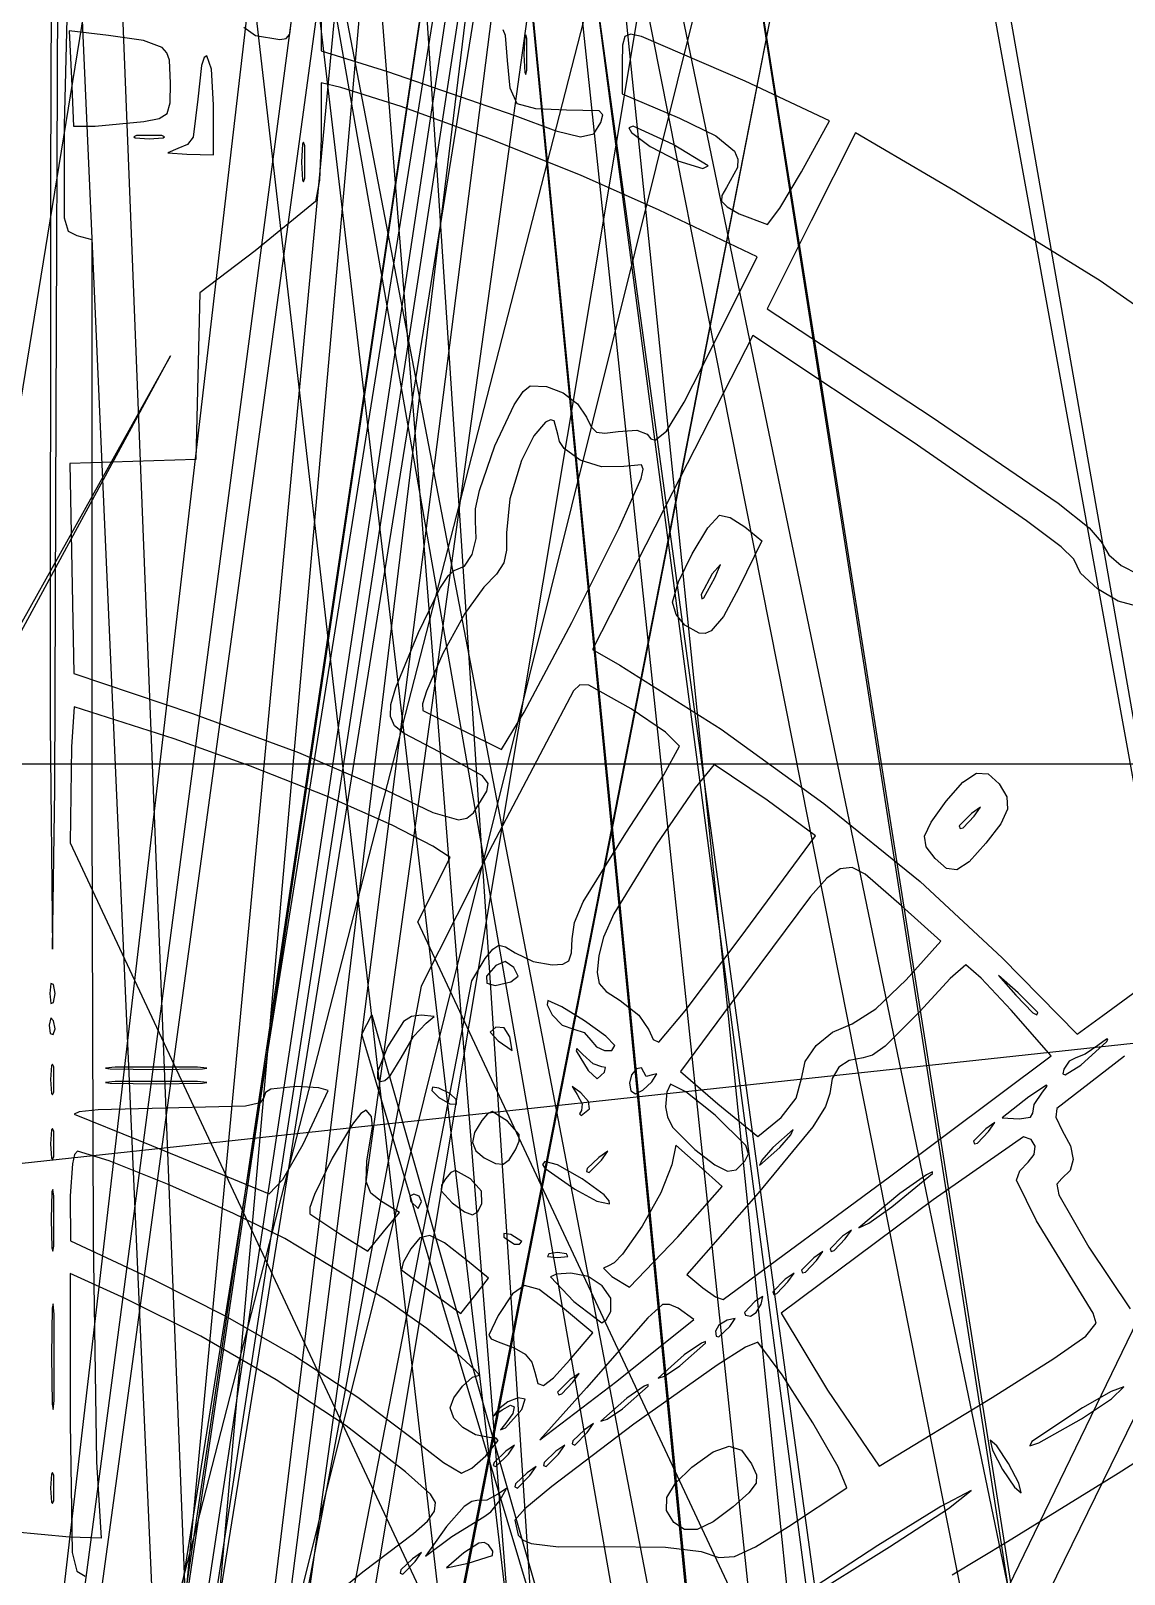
# Model space of a CAD drawing. Extents: x -109 to 333, y -74 to 385.
# Drawn here: x 155.3 to 212.7, y 194.2 to 275.2 of the extents above; entities that cross this region are included whole.
import ezdxf

# ---------------------------------------------------------------- set-up
doc = ezdxf.new("R2010")
doc.units = 0

msp = doc.modelspace()

# ---------------------------------------------------------------- linework, layer by layer
at = {"layer": 'Image'}
for p, q in [((157.788859, 383.822557), (199.32, 31.0614)), ((169.27296, 380.435815), (193.613, 9.47578)), ((195.34339, 3.45504), (166.0138, 374.41508)), ((196.698692, 20.20488), (156.65775, 367.21674)), ((170.771531, 353.53018), (118.462, 33.6863)), ((171.618, -13.2201), (157.41332, 345.90068)), ((133.325, 4.91508), (176.228, 330.389)), ((177.73287, 330.207709), (133.325, 4.91508)), ((176.120297, 327.378339), (146.013, 7.8379)), ((135.682, 1.77166), (185.634913, 327.00134)), ((155.845201, 325.12068), (170.834, -13.2201)), ((184.317895, 323.61467), (135.682, 1.77166)), ((179.237899, 323.614675), (213.84, -3.59056)), ((215.17923, -3.214262), (181.683803, 323.99097)), ((141.48718, 2.359688), (194.92574, 322.203572)), ((148.146, -0.064316), (176.603799, 321.114249)), ((195.790493, 320.228491), (118.129, 18.0797)), ((183.000879, 316.861611), (132.214, -0.729183)), ((134.47178, 1.526257), (185.258659, 317.255151)), ((181.87199, 316.865885), (134.842, 0.96133)), ((134.842, -0.943995), (181.87199, 316.865885)), ((177.732759, 316.653894), (208.3, 3.75711)), ((208.299552, 2.440073), (177.732759, 316.653894)), ((123.03142, 6.32138), (198.241453, 308.470171)), ((170.207369, 306.305882), (133.236, -11.3987)), ((166.068062, 306.305885), (219.887, 26.1436)), ((219.887, -0.949742), (166.068062, 306.305885)), ((143.772, -7.16537), (180.744922, 296.992555)), ((156.466411, 292.615591), (156.373057, 267.390002)), ((184.73435, 291.253947), (241.699, 4.14719)), ((246.21378, 2.423078), (186.7637, 289.529834)), ((140.880999, 2.641827), (196.54739, 288.054941)), ((196.54739, 288.054941), (140.881, 3.95889)), ((204.60509, 288.243247), (254.066, 5.63387)), ((183.001074, 287.490399), (144.853, 12.0257)), ((192.40838, 284.668435), (236.679, 4.59388)), ((236.678967, 1.39537), (192.40838, 284.668435)), ((145.432261, 8.57419), (180.56996, 284.038883)), ((255.754024, 1.02424), (204.56632, 283.63362)), ((248.163038, 279.212831), (120.296, 15.1809)), ((184.8823, 278.083), (222.042, 7.4161)), ((222.042, -3.12018), (184.8823, 278.083)), ((156.6657, 255.316038), (156.767852, 277.024675)), ((157.231, 275.826), (157.094653, 270.23583)), ((168.945704, 275.007994), (169.078207, 276.201524)), ((170.587687, 275.919705), (170.59192, 274.132295)), ((159.42401, 274.940346), (157.35953, 275.182984)), ((157.35953, 275.182984), (157.471843, 272.682094)), ((161.259599, 274.681375), (159.42401, 274.940346)), ((162.231925, 274.319242), (161.259599, 274.681375)), ((166.53095, 275.372704), (167.138945, 274.950352)), ((167.138945, 274.950352), (168.41967, 274.739994)), ((168.41967, 274.739994), (168.743927, 274.785042)), ((168.743927, 274.785042), (168.945704, 275.007994)), ((180.265568, 274.950078), (180.142385, 275.232529)), ((180.367246, 273.636147), (180.265568, 274.950078)), ((181.270332, 274.891367), (181.222432, 273.94416)), ((181.322183, 274.985956), (181.270332, 274.891367)), ((181.3855, 274.790826), (181.322183, 274.985956)), ((181.3855, 274.790824), (181.3855, 274.790826)), ((181.3855, 273.097494), (181.3855, 274.790824)), ((186.526221, 274.898896), (186.409242, 274.439517)), ((186.829654, 275.012458), (186.526221, 274.898896)), ((187.407012, 274.899418), (186.829654, 275.012458)), ((192.848732, 272.551348), (187.407012, 274.899418)), ((162.47988, 274.034058), (162.231925, 274.319242)), ((162.61464, 273.644564), (162.47988, 274.034058)), ((164.582479, 273.882511), (164.440232, 273.780892)), ((164.831347, 273.182161), (164.582479, 273.882511)), ((170.59192, 274.132295), (174.0685, 273.061645)), ((181.222432, 273.94416), (181.270332, 272.996953)), ((186.409242, 274.439517), (186.391242, 273.515108)), ((162.6814, 272.447956), (162.61464, 273.644564)), ((164.304808, 273.37136), (164.110515, 271.608399)), ((164.440232, 273.780892), (164.304808, 273.37136)), ((164.939232, 271.310618), (164.831347, 273.182161)), ((174.0685, 273.061645), (180.74364, 270.744645)), ((180.508523, 272.176518), (180.367246, 273.636147)), ((181.322183, 272.902365), (181.3855, 273.097494)), ((186.391242, 273.515108), (186.394346, 271.875058)), ((157.471843, 272.682094), (157.584156, 270.181204)), ((162.657848, 271.413795), (162.6814, 272.447956)), ((170.58304, 272.453801), (170.577396, 269.530341)), ((171.61786, 272.207932), (170.58304, 272.453801)), ((181.270332, 272.996953), (181.322183, 272.902365)), ((197.271522, 270.459018), (192.848732, 272.551348)), ((164.110515, 271.608399), (163.867307, 269.600743)), ((174.79254, 271.22246), (171.61786, 272.207932)), ((180.8766, 271.355807), (180.508523, 272.176518)), ((186.394346, 271.875058), (189.401536, 270.594578)), ((162.081582, 270.586731), (162.501004, 270.855237)), ((162.501004, 270.855237), (162.657848, 271.413795)), ((164.939234, 268.676548), (164.939232, 271.310618)), ((179.335966, 269.552551), (174.79254, 271.22246)), ((180.74364, 270.744645), (182.911971, 269.944143)), ((181.846698, 271.084992), (180.8766, 271.355807)), ((183.46379, 271.027507), (181.846698, 271.084992)), ((185.187315, 270.994543), (183.46379, 271.027507)), ((185.364211, 270.780555), (185.187315, 270.994543)), ((185.2638, 270.369346), (185.364211, 270.780555)), ((157.094653, 270.23583), (157.08479, 265.378833)), ((157.584156, 270.181204), (158.721666, 270.185353)), ((158.721666, 270.185353), (161.270296, 270.422736)), ((161.270296, 270.422736), (161.2703, 270.422726)), ((161.2703, 270.422726), (162.081582, 270.586731)), ((182.911971, 269.944143), (184.2046, 269.629994)), ((184.896817, 269.779343), (185.26391, 270.369335)), ((185.26391, 270.369335), (185.2638, 270.369346)), ((186.965022, 270.181728), (186.742621, 270.092082)), ((186.742621, 270.092082), (186.86869, 269.854483)), ((186.86869, 269.854483), (187.857553, 269.123463)), ((189.068007, 269.214201), (186.965022, 270.181728)), ((189.401536, 270.594578), (191.305892, 269.677443)), ((195.794932, 267.785058), (197.271522, 270.459018)), ((198.63247, 269.82486), (196.31816, 265.20806)), ((203.89275, 266.75549), (198.63247, 269.82486)), ((160.89397, 269.688), (160.742201, 269.621179)), ((160.742201, 269.621179), (160.815769, 269.566459)), ((160.815769, 269.566459), (161.552487, 269.515907)), ((162.211, 269.688), (160.89397, 269.688)), ((161.552487, 269.515907), (162.289207, 269.566459)), ((162.211004, 269.688), (162.211, 269.688)), ((162.362776, 269.621179), (162.211004, 269.688)), ((162.289207, 269.566459), (162.362776, 269.621179)), ((163.057745, 269.011839), (162.539195, 268.791556)), ((163.569524, 269.218234), (163.057745, 269.011839)), ((163.867307, 269.600743), (163.569524, 269.218234)), ((169.605164, 269.24745), (169.557264, 268.300242)), ((169.657015, 269.342038), (169.605164, 269.24745)), ((169.720332, 269.146908), (169.657015, 269.342038)), ((169.720332, 269.146906), (169.720332, 269.146908)), ((169.720332, 267.453576), (169.720332, 269.146906)), ((170.577396, 269.530341), (170.492143, 267.353547)), ((184.197814, 267.602462), (179.335966, 269.552551)), ((184.2046, 269.629994), (184.896817, 269.779343)), ((187.857553, 269.123463), (189.314246, 268.364746)), ((190.903632, 268.105758), (189.068007, 269.214201)), ((191.305892, 269.677443), (192.282069, 268.869562)), ((116.35666, 4.294634), (245.52138, 268.326528)), ((162.539195, 268.791556), (163.528124, 268.714058)), ((163.528124, 268.714058), (164.939234, 268.676548)), ((169.557264, 268.300242), (169.605164, 267.353035)), ((189.314246, 268.364746), (190.621402, 267.954408)), ((192.282069, 268.869562), (192.455047, 268.458115)), ((192.455047, 268.458115), (192.435529, 268.01581)), ((156.373057, 267.390002), (156.36558, 238.765227)), ((169.657015, 267.258447), (169.720332, 267.453576)), ((188.32776, 265.776452), (184.197814, 267.602462)), ((190.621402, 267.954408), (190.903624, 268.105758)), ((190.903624, 268.105758), (190.903632, 268.105758)), ((192.435529, 268.01581), (191.871736, 266.961058)), ((194.664994, 265.872472), (195.794845, 267.785059)), ((195.794845, 267.785059), (195.794932, 267.785058)), ((169.605164, 267.353035), (169.657015, 267.258447)), ((170.492143, 267.353547), (170.295174, 266.225261)), ((191.871736, 266.961058), (191.613528, 266.547261)), ((211.477659, 262.068831), (203.89275, 266.75549)), ((170.295174, 266.225261), (167.113994, 263.641961)), ((193.46654, 263.324072), (188.32776, 265.776452)), ((191.613528, 266.547261), (191.606547, 266.24452)), ((191.606547, 266.24452), (191.896787, 265.956986)), ((191.896787, 265.956986), (192.530245, 265.588808)), ((194.022015, 265.029049), (194.664994, 265.872472)), ((157.08479, 265.378833), (157.305242, 264.66647)), ((192.530245, 265.588808), (194.022015, 265.029049)), ((196.31816, 265.20806), (194.00383, 260.59126)), ((157.305242, 264.66647), (157.750591, 264.43847)), ((157.750591, 264.43847), (158.542873, 264.231285)), ((158.542873, 264.231285), (158.543, 234.151)), ((167.113994, 263.641961), (164.209254, 261.440281)), ((191.05619, 258.474362), (193.46654, 263.324072)), ((218.345674, 257.253066), (211.477659, 262.068831)), ((164.209254, 261.440281), (164.103618, 257.062111)), ((194.00383, 260.59126), (202.60779, 254.94407)), ((193.24054, 259.197858), (189.03752, 250.955898)), ((189.633857, 255.698278), (191.05619, 258.474362)), ((201.66704, 253.589068), (193.24054, 259.197858)), ((162.68043, 258.12542), (23.7336, 10.2087)), ((23.7336, 1.95981), (162.68043, 258.12542)), ((164.103618, 257.062111), (163.997982, 252.683931)), ((180.713047, 255.550429), (181.181713, 256.253885)), ((181.181713, 256.253885), (181.5619, 256.556134)), ((181.5619, 256.556134), (182.409028, 256.524093)), ((182.409028, 256.524093), (183.288333, 256.180654)), ((183.288333, 256.180654), (184.043681, 255.612853)), ((156.606142, 235.373096), (156.665752, 255.316102)), ((156.665752, 255.316102), (156.6657, 255.316038)), ((179.698926, 253.406532), (180.713047, 255.550429)), ((184.043681, 255.612853), (184.51894, 254.907724)), ((188.71274, 254.179108), (189.633857, 255.698278)), ((182.365847, 254.651053), (181.750649, 253.928212)), ((182.621381, 254.7679), (182.365847, 254.651053)), ((182.822347, 254.70726), (182.621381, 254.7679)), ((183.000994, 254.01021), (182.822347, 254.70726)), ((184.51894, 254.907724), (184.758591, 254.390364)), ((202.60779, 254.94407), (209.279665, 250.395261)), ((181.750649, 253.928212), (181.095914, 252.62536)), ((183.089365, 253.625316), (183.000994, 254.01021)), ((183.334919, 253.261644), (183.089365, 253.625316)), ((184.758591, 254.390364), (185.045712, 254.124402)), ((185.045712, 254.124402), (185.483756, 254.063153)), ((185.483756, 254.063153), (186.17618, 254.159932)), ((186.17618, 254.159932), (187.162856, 254.222538)), ((187.162856, 254.222538), (187.69741, 254.012502)), ((187.69741, 254.012502), (187.900749, 253.765422)), ((187.900749, 253.765422), (188.123652, 253.6921)), ((188.123652, 253.6921), (188.71274, 254.179108)), ((178.896823, 251.057708), (179.698926, 253.406532)), ((184.180233, 252.655052), (183.334919, 253.261644)), ((207.618254, 249.471785), (201.66704, 253.589068)), ((160.695412, 252.575061), (157.392852, 252.466191)), ((157.392852, 252.466191), (157.496902, 246.959371)), ((163.997982, 252.683931), (160.695412, 252.575061)), ((181.095914, 252.62536), (180.48449, 250.621438)), ((185.302242, 252.304608), (184.180233, 252.655052)), ((186.466254, 252.32448), (185.302242, 252.304608)), ((187.409203, 252.404144), (186.466254, 252.32448)), ((187.392986, 251.689828), (187.486948, 252.169546)), ((187.486948, 252.169546), (187.409203, 252.404144)), ((186.227377, 249.100791), (187.392986, 251.689828)), ((178.693183, 250.098094), (178.896823, 251.057708)), ((180.48449, 250.621438), (180.318308, 248.8362)), ((189.03752, 250.955898), (184.8345, 242.713938)), ((209.279665, 250.395261), (210.906912, 249.101564)), ((178.68403, 249.437224), (178.693183, 250.098094)), ((190.880601, 249.089618), (191.504019, 249.753768)), ((191.504019, 249.753768), (192.06144, 249.631646)), ((192.06144, 249.631646), (192.821069, 249.152587)), ((178.726723, 248.536305), (178.68403, 249.437224)), ((180.318308, 248.8362), (180.321426, 247.922945)), ((183.742076, 244.122778), (186.227377, 249.100791)), ((190.059076, 247.738472), (190.880601, 249.089618)), ((192.821069, 249.152587), (193.724687, 248.41934)), ((209.428636, 248.097824), (207.618254, 249.471785)), ((210.906912, 249.101564), (211.5422, 248.35311)), ((178.510944, 247.70261), (178.726723, 248.536305)), ((193.724687, 248.41934), (192.505237, 245.9417)), ((210.09354, 247.448948), (209.428636, 248.097824)), ((211.5422, 248.35311), (211.930246, 247.678207)), ((178.102935, 247.089747), (178.510944, 247.70261)), ((180.171038, 247.254464), (179.797077, 246.662316)), ((180.321426, 247.922945), (180.171038, 247.254464)), ((189.341461, 246.256252), (190.059076, 247.738472)), ((191.545303, 247.170503), (191.111362, 246.684739)), ((191.24855, 246.474438), (191.545303, 247.170503)), ((210.456159, 246.70937), (210.09354, 247.448948)), ((211.930246, 247.678207), (212.579878, 247.112128)), ((157.496902, 246.959371), (157.600952, 241.452551)), ((176.810828, 245.912802), (177.261864, 246.600931)), ((177.261864, 246.600931), (177.56894, 246.851324)), ((177.56894, 246.851324), (178.102935, 247.089747)), ((179.797077, 246.662316), (179.129478, 245.97806)), ((191.111362, 246.684739), (190.526175, 245.587209)), ((190.681644, 245.419592), (191.24855, 246.474439)), ((191.24855, 246.474439), (191.24855, 246.474438)), ((211.337313, 245.896603), (210.456159, 246.70937)), ((212.579878, 247.112128), (213.483621, 246.659769)), ((175.69504, 243.601644), (176.810828, 245.912802)), ((179.129478, 245.97806), (178.121895, 244.593277)), ((189.029779, 245.198878), (189.341461, 246.256252)), ((190.526175, 245.587209), (190.561902, 245.362162)), ((192.505237, 245.9417), (191.699523, 244.44402)), ((212.426948, 245.241565), (211.337313, 245.896603)), ((189.217008, 244.549821), (189.029779, 245.198878)), ((190.561902, 245.362162), (190.681644, 245.419592)), ((213.41501, 244.975178), (212.426948, 245.241565)), ((178.121895, 244.593277), (176.977942, 242.499523)), ((181.247565, 239.4107), (183.742088, 244.12277)), ((183.742088, 244.12277), (183.742076, 244.122778)), ((189.67951, 243.987888), (189.217008, 244.549821)), ((189.679517, 243.98788), (189.67951, 243.987888)), ((190.431922, 243.567548), (189.679517, 243.98788)), ((191.699523, 244.44402), (191.056838, 243.686115)), ((174.512075, 240.72047), (175.69504, 243.601644)), ((190.751238, 243.553192), (190.431922, 243.567548)), ((191.056838, 243.686115), (190.751238, 243.553192)), ((176.977942, 242.499523), (176.109552, 240.528802)), ((184.8345, 242.713938), (186.2692, 241.87943)), ((157.600952, 241.452551), (163.835482, 239.347011)), ((186.2692, 241.87943), (191.580328, 238.521117)), ((174.24615, 239.829145), (174.512075, 240.72047)), ((184.161407, 240.850175), (183.8251, 240.538004)), ((184.633048, 240.843222), (184.161407, 240.850175)), ((186.85842, 239.601436), (184.633048, 240.843222)), ((174.217723, 239.186638), (174.24615, 239.829145)), ((176.109552, 240.528802), (175.907422, 239.849581)), ((175.907422, 239.849581), (175.928658, 239.51312)), ((183.8251, 240.538004), (179.58212, 232.457554)), ((157.617364, 239.701233), (157.473211, 237.604152)), ((162.866474, 238.015713), (157.617364, 239.701233)), ((163.835482, 239.347011), (169.39175, 237.294065)), ((174.442136, 238.704928), (174.217723, 239.186638)), ((175.928658, 239.51312), (180.059768, 237.46104)), ((180.059768, 237.46104), (181.247565, 239.4107)), ((188.65331, 238.370142), (186.85842, 239.601436)), ((156.36558, 238.765227), (156.471911, 226.968802)), ((174.934734, 238.295996), (174.442136, 238.704928)), ((176.78586, 237.344394), (174.934734, 238.295996)), ((189.40045, 237.635796), (188.65331, 238.370142)), ((191.580328, 238.521117), (196.972897, 234.628533)), ((157.473211, 237.604152), (157.413255, 232.562233)), ((166.880959, 236.579587), (162.866474, 238.015713)), ((188.57227, 236.135767), (189.40045, 237.635796)), ((234.22, 236.691), (111.357, 236.691)), ((169.39175, 237.294065), (173.995482, 235.314971)), ((179.058667, 236.069418), (176.78586, 237.344394)), ((191.22456, 236.677678), (190.227163, 235.44336)), ((194.001, 234.793718), (191.22456, 236.677678)), ((170.91225, 234.982882), (166.880959, 236.579587)), ((179.359571, 235.667126), (179.058667, 236.069418)), ((186.57823, 233.063596), (188.57227, 236.135767)), ((204.280368, 235.74819), (204.993506, 236.22208)), ((204.993506, 236.22208), (205.605841, 236.184121)), ((205.605841, 236.184121), (206.183057, 235.655916)), ((156.471911, 226.968802), (156.606142, 235.373096)), ((174.315629, 233.493237), (170.91225, 234.982882)), ((173.995482, 235.314971), (176.441327, 234.151322)), ((178.573758, 234.136189), (179.277322, 235.277492)), ((179.27723, 235.277484), (179.359571, 235.667126)), ((179.277322, 235.277492), (179.27723, 235.277484)), ((190.227163, 235.44336), (188.16942, 232.457398)), ((203.400747, 234.740848), (204.280368, 235.74819)), ((206.183057, 235.655916), (206.580089, 234.975296)), ((206.580089, 234.975296), (206.617849, 234.325894)), ((158.543, 234.151), (158.615067, 211.728913)), ((176.441327, 234.151322), (177.797923, 233.759597)), ((196.53516, 232.922798), (194.001, 234.793718)), ((196.972897, 234.628533), (202.028968, 230.521647)), ((202.603666, 233.64154), (203.400747, 234.740848)), ((205.201715, 234.43296), (204.731339, 234.104661)), ((204.87341, 233.962588), (205.201715, 234.43296)), ((206.617849, 234.325894), (206.263432, 233.56076)), ((176.446374, 232.378293), (174.315629, 233.493237)), ((177.797923, 233.759597), (178.226655, 233.852079)), ((178.226655, 233.852079), (178.573758, 234.136189)), ((202.267393, 232.913394), (202.603666, 233.64154)), ((204.731339, 234.104661), (204.07283, 233.446144)), ((204.07283, 233.446144), (204.128793, 233.308034)), ((204.128793, 233.308034), (204.288779, 233.35317)), ((204.288779, 233.35317), (204.873409, 233.962588)), ((204.873409, 233.962588), (204.87341, 233.962588)), ((206.263432, 233.56076), (205.483937, 232.532946)), ((157.413255, 232.562233), (265.778, 1.20519)), ((184.333854, 229.453549), (186.57823, 233.063596)), ((192.57852, 227.563068), (196.53516, 232.922798)), ((202.35114, 232.347372), (202.267393, 232.913394)), ((205.483937, 232.532946), (204.610171, 231.569446)), ((175.6594, 228.40397), (177.35606, 231.78224)), ((179.58212, 232.457554), (175.83243, 225.025704)), ((177.35606, 231.78224), (176.446374, 232.378293)), ((188.16942, 232.457398), (185.957669, 228.833376)), ((202.81412, 231.734438), (202.35114, 232.347372)), ((202.814117, 231.734436), (202.81412, 231.734438)), ((203.412472, 231.211226), (202.814117, 231.734436)), ((197.835177, 231.200494), (197.14012, 230.707645)), ((198.467216, 231.257066), (197.835177, 231.200494)), ((199.143054, 230.921583), (198.467216, 231.257066)), ((201.053393, 229.25134), (199.143054, 230.921583)), ((203.96542, 231.142551), (203.412472, 231.211226)), ((204.610171, 231.569446), (203.96542, 231.142551)), ((197.14012, 230.707645), (196.27523, 229.734296)), ((202.028968, 230.521647), (206.3306, 226.52043)), ((183.883175, 228.367672), (184.333854, 229.453549)), ((196.27523, 229.734296), (193.608683, 226.16921)), ((185.957669, 228.833376), (185.403491, 227.601324)), ((203.114063, 227.39573), (201.053393, 229.25134)), ((211.63051, 223.485651), (219.04784, 228.976621)), ((282.32748, 0.807655), (175.6594, 228.40397)), ((183.75398, 227.513226), (183.883175, 228.367672)), ((179.19683, 226.49314), (179.60428, 226.983861)), ((179.60428, 226.983861), (179.918423, 227.179276)), ((179.918423, 227.179276), (180.266909, 227.102179)), ((180.266909, 227.102179), (180.77739, 226.775362)), ((183.724224, 226.780114), (183.75398, 227.513226)), ((185.403491, 227.601324), (185.15693, 226.639678)), ((189.691021, 223.745602), (192.578527, 227.563064)), ((192.578527, 227.563064), (192.57852, 227.563068)), ((201.292683, 225.36429), (203.114063, 227.39573)), ((178.49421, 225.30792), (179.19683, 226.49314)), ((179.752949, 226.113153), (179.268935, 225.558332)), ((180.250453, 226.334344), (179.752949, 226.113153)), ((180.703275, 226.015022), (180.250453, 226.334344)), ((180.77739, 226.775362), (181.710333, 226.33694)), ((181.710333, 226.33694), (182.70883, 226.154586)), ((182.70883, 226.154586), (183.27278, 226.193265)), ((183.27278, 226.193265), (183.587534, 226.370951)), ((183.587534, 226.370951), (183.724224, 226.780114)), ((185.15693, 226.639678), (185.077154, 225.742849)), ((193.608683, 226.16921), (189.454153, 220.55927)), ((204.42849, 226.1545), (203.611565, 225.436009)), ((205.234461, 225.452816), (204.42849, 226.1545)), ((206.3306, 226.52043), (210.28171, 222.51023)), ((134.56508, -0.948098), (178.49421, 225.30792)), ((179.268935, 225.558332), (179.278797, 225.185976)), ((179.721068, 225.063368), (180.534281, 225.257792)), ((180.53428, 225.257792), (180.922582, 225.55086)), ((180.534281, 225.257792), (180.53428, 225.257792)), ((180.922582, 225.55086), (180.703275, 226.015022)), ((185.077154, 225.742849), (185.178676, 225.173147)), ((199.711535, 223.849783), (201.292683, 225.36429)), ((203.611565, 225.436009), (202.01755, 223.70858)), ((206.8022, 223.76579), (205.234461, 225.452816)), ((207.17829, 224.677784), (206.14347, 225.590041)), ((206.14347, 225.590041), (207.055724, 224.555231)), ((175.83243, 225.025704), (133.23, -1.23032)), ((156.399144, 225.175539), (156.34339, 224.649313)), ((156.34339, 224.649313), (156.399144, 224.123087)), ((156.53319, 225.119684), (156.399144, 225.175539)), ((156.611481, 224.649313), (156.53319, 225.119684)), ((156.53319, 225.119684), (156.53319, 225.119684)), ((156.53319, 224.178942), (156.611481, 224.649313)), ((179.278797, 225.185976), (179.721068, 225.063368)), ((185.178676, 225.173147), (185.548654, 224.746355)), ((185.548654, 224.746355), (186.27425, 224.278258)), ((207.055724, 224.555231), (207.954147, 223.625734)), ((208.21309, 223.642974), (207.17829, 224.677784)), ((119.407, 211.910903), (234.22, 224.301)), ((156.399144, 224.123087), (156.53319, 224.178942)), ((182.48717, 224.272958), (182.451529, 224.051884)), ((182.451529, 224.051884), (182.711226, 223.520365)), ((183.221663, 223.946509), (182.48717, 224.272958)), ((184.412146, 223.206441), (183.221663, 223.946509)), ((186.27425, 224.278258), (187.262606, 223.506695)), ((188.304867, 222.093874), (189.691021, 223.745602)), ((198.467673, 223.06119), (199.711535, 223.849783)), ((202.01755, 223.70858), (200.199088, 221.875064)), ((208.9124, 221.37708), (206.8022, 223.76579)), ((207.954147, 223.625734), (208.15215, 223.524996)), ((208.15215, 223.524996), (208.213084, 223.642971)), ((208.213084, 223.642971), (208.21309, 223.642974)), ((156.388273, 223.37791), (156.312876, 222.987281)), ((156.312876, 222.987281), (156.358677, 222.544692)), ((156.54022, 223.214628), (156.388273, 223.37791)), ((156.540203, 223.214627), (156.54022, 223.214628)), ((156.613017, 222.799035), (156.540203, 223.214627)), ((172.71685, 222.519258), (173.241388, 223.520368)), ((173.241388, 223.520368), (236.117, 4.12351)), ((174.901946, 223.184189), (174.061751, 221.852628)), ((175.32262, 223.441482), (174.901946, 223.184189)), ((175.831821, 223.508928), (175.32262, 223.441482)), ((175.431329, 222.39753), (176.102503, 223.096788)), ((176.52179, 223.433782), (175.831821, 223.508928)), ((176.1025, 223.096779), (176.52179, 223.433782)), ((176.102503, 223.096788), (176.1025, 223.096779)), ((179.753535, 222.885381), (179.448481, 222.62055)), ((180.196906, 222.8374), (179.753535, 222.885381)), ((180.48195, 222.365438), (180.196906, 222.8374)), ((182.711226, 223.520365), (183.241129, 222.988846)), ((183.241129, 222.988846), (183.855126, 222.767772)), ((185.520821, 222.411669), (184.412146, 223.206441)), ((187.262606, 223.506695), (187.78953, 222.742818)), ((197.422768, 222.610761), (198.467673, 223.06119)), ((210.28171, 222.51023), (211.63051, 223.485651)), ((156.358677, 222.544692), (156.510513, 222.493392)), ((156.510513, 222.493392), (156.613017, 222.799035)), ((238.426695, 3.122401), (172.71685, 222.519258)), ((174.785453, 221.279048), (175.431329, 222.39753)), ((179.448481, 222.62055), (179.884684, 222.170795)), ((179.884684, 222.170795), (180.613127, 221.650852)), ((180.613127, 221.650852), (180.48195, 222.365438)), ((180.48195, 222.365438), (180.48195, 222.365438)), ((183.855126, 222.767772), (184.394668, 222.601967)), ((184.394668, 222.601967), (184.745593, 222.203328)), ((184.745593, 222.203328), (185.035659, 221.845216)), ((186.00989, 221.921108), (185.520821, 222.411669)), ((187.78953, 222.742818), (188.02273, 222.239348)), ((188.02273, 222.239348), (188.304867, 222.093874)), ((196.573442, 221.922557), (197.422768, 222.610761)), ((210.461537, 220.880134), (211.840527, 222.126784)), ((211.805982, 222.253164), (211.351891, 221.92111)), ((211.883715, 222.250651), (211.805982, 222.253164)), ((211.840527, 222.126784), (211.84053, 222.126779)), ((211.84053, 222.126779), (211.883715, 222.250651)), ((174.061751, 221.852628), (173.544639, 220.534418)), ((174.208941, 220.325691), (174.785453, 221.279048)), ((184.002866, 221.762562), (183.978456, 221.636099)), ((183.978456, 221.636099), (184.61039, 220.60408)), ((184.31623, 221.450746), (184.002866, 221.762562)), ((184.864288, 220.949601), (184.31623, 221.450746)), ((185.035659, 221.845216), (185.460292, 221.65264)), ((185.460292, 221.65264), (185.843651, 221.664852)), ((185.843651, 221.664852), (186.009893, 221.921106)), ((186.009893, 221.921106), (186.00989, 221.921108)), ((196.002858, 221.085891), (196.573442, 221.922557)), ((199.0365, 221.26266), (198.302078, 221.137998)), ((199.535387, 221.415876), (199.0365, 221.26266)), ((200.199088, 221.875064), (199.535387, 221.415876)), ((200.41475, 215.01691), (208.9124, 221.37708)), ((212.752276, 221.356473), (209.203536, 218.616463)), ((210.198591, 221.262593), (209.849451, 221.08983)), ((210.702576, 221.456032), (210.198591, 221.262593)), ((211.351891, 221.92111), (210.702576, 221.456032)), ((156.422351, 220.870408), (156.371799, 220.13369)), ((156.477071, 220.943976), (156.422351, 220.870408)), ((156.54389, 220.792207), (156.477071, 220.943976)), ((156.54389, 220.792203), (156.54389, 220.792207)), ((156.54389, 219.475173), (156.54389, 220.792203)), ((159.76465, 220.788077), (159.265983, 220.735358)), ((159.265983, 220.735358), (159.507708, 220.692187)), ((159.507708, 220.692187), (161.92835, 220.652303)), ((164.09205, 220.788077), (159.76465, 220.788077)), ((161.92835, 220.652303), (164.348995, 220.692187)), ((164.590719, 220.735358), (164.09205, 220.788077)), ((164.09205, 220.788077), (164.09205, 220.788077)), ((164.348995, 220.692187), (164.590719, 220.735358)), ((173.544639, 220.534418), (173.542365, 220.190342)), ((184.61039, 220.60408), (185.081962, 220.162193)), ((185.312841, 220.801551), (184.864288, 220.949601)), ((185.081962, 220.162193), (185.45223, 220.519329)), ((185.509588, 220.761299), (185.312841, 220.801551)), ((185.45223, 220.519329), (185.509588, 220.761299)), ((185.45223, 220.519329), (185.45223, 220.519329)), ((187.139721, 220.698628), (186.873107, 220.371943)), ((187.405472, 220.739293), (187.139721, 220.698628)), ((187.516008, 220.510479), (187.405472, 220.739293)), ((187.652074, 220.293211), (187.516008, 220.510479)), ((187.9403, 220.01827), (188.214793, 220.429549)), ((188.214793, 220.429549), (187.986387, 220.372357)), ((189.454153, 220.55927), (191.401203, 218.85816)), ((195.794183, 220.19008), (196.002858, 221.085891)), ((197.756053, 220.775006), (197.413873, 220.190174)), ((198.302078, 221.137998), (197.756053, 220.775006)), ((209.572425, 220.674462), (209.520615, 220.434287)), ((209.520615, 220.434287), (209.636479, 220.385025)), ((209.849451, 221.08983), (209.572425, 220.674462)), ((209.636479, 220.385025), (210.461537, 220.880134)), ((156.371799, 220.13369), (156.422351, 219.396974)), ((159.7643, 220.035489), (159.265633, 219.98277)), ((159.265633, 219.98277), (159.507358, 219.939597)), ((159.507358, 219.939597), (161.928, 219.899712)), ((164.0917, 220.035489), (159.7643, 220.035489)), ((161.928, 219.899712), (164.348645, 219.939597)), ((164.590369, 219.98277), (164.0917, 220.035489)), ((164.0917, 220.035489), (164.0917, 220.035489)), ((164.348645, 219.939597), (164.590369, 219.98277)), ((167.948669, 219.632561), (167.660565, 219.458132)), ((169.2657, 219.757993), (167.948669, 219.632561)), ((170.461614, 219.699965), (169.2657, 219.757993)), ((170.95903, 219.560452), (170.461614, 219.699965)), ((173.542365, 220.190342), (173.704543, 220.023448)), ((173.704543, 220.023448), (173.929994, 220.072581)), ((173.929994, 220.072581), (174.208941, 220.325691)), ((176.423155, 219.727038), (176.395376, 219.550408)), ((176.766999, 219.685318), (176.423155, 219.727038)), ((177.34579, 219.395801), (176.766999, 219.685318)), ((184.21996, 219.432541), (183.754812, 219.757899)), ((183.754812, 219.757899), (184.032677, 219.34648)), ((186.873107, 220.371943), (186.772677, 219.932644)), ((186.772677, 219.932644), (186.844248, 219.547076)), ((187.093634, 219.381588), (187.478571, 219.568613)), ((187.478571, 219.568613), (187.9403, 220.018267)), ((187.986387, 220.372357), (187.652074, 220.293211)), ((187.9403, 220.018267), (187.9403, 220.01827)), ((188.92901, 219.889154), (188.734086, 219.467708)), ((189.733564, 219.483476), (188.92901, 219.889154)), ((195.513868, 219.154934), (195.794183, 220.19008)), ((197.413873, 220.190174), (197.29099, 219.39999)), ((208.663524, 219.841487), (207.742591, 219.21782)), ((208.458306, 219.47434), (208.697043, 219.780101)), ((208.697043, 219.780101), (208.663524, 219.841487)), ((156.422351, 219.396974), (156.477071, 219.323406)), ((156.477071, 219.323406), (156.54389, 219.475173)), ((167.375991, 218.905275), (166.619091, 218.733478)), ((167.57237, 219.193549), (167.375991, 218.905275)), ((167.660565, 219.458132), (167.57237, 219.193549)), ((169.63727, 216.738232), (170.95903, 219.560452)), ((176.395376, 219.550408), (176.76478, 219.184877)), ((176.76478, 219.184877), (177.337024, 218.857572)), ((177.337024, 218.857572), (177.694617, 218.841009)), ((177.345791, 219.395801), (177.34579, 219.395801)), ((177.676604, 219.088427), (177.345791, 219.395801)), ((177.694617, 218.841009), (177.676604, 219.088427)), ((184.032677, 219.34648), (184.289838, 218.85066)), ((184.621523, 218.972217), (184.21996, 219.432541)), ((184.289838, 218.85066), (184.252189, 218.499814)), ((184.6681, 218.585875), (184.621523, 218.972217)), ((186.844248, 219.547076), (187.093634, 219.381588)), ((188.734086, 219.467708), (188.664342, 218.700984)), ((191.269, 218.261584), (189.733564, 219.483476)), ((191.401203, 218.85816), (193.515833, 217.14051)), ((194.738783, 218.13511), (195.513868, 219.154934)), ((197.29099, 219.39999), (197.070185, 218.71963)), ((207.742591, 219.21782), (206.331481, 218.11348)), ((207.952, 218.37), (208.022749, 218.820598)), ((208.022749, 218.820598), (208.458306, 219.47434)), ((157.887332, 218.43523), (157.61935, 218.31217)), ((157.61935, 218.31217), (160.9872, 216.95181)), ((158.88124, 218.536005), (157.887332, 218.43523)), ((162.41713, 218.629105), (158.88124, 218.536005)), ((166.619091, 218.733478), (162.41713, 218.629105)), ((172.673188, 218.349119), (172.236777, 217.791691)), ((172.952431, 218.519591), (172.673188, 218.349119)), ((173.234582, 218.19736), (172.952431, 218.519591)), ((173.277127, 217.647423), (173.234582, 218.19736)), ((179.01242, 217.976176), (178.632334, 217.352127)), ((179.312778, 218.331937), (179.01242, 217.976176)), ((179.565776, 218.447681), (179.312778, 218.331937)), ((180.36759, 217.950973), (179.565776, 218.447681)), ((180.985904, 217.237846), (180.36759, 217.950973)), ((184.252189, 218.499814), (184.1445, 218.324948)), ((184.1445, 218.324948), (184.23328, 218.252215)), ((184.23328, 218.252215), (184.668156, 218.585875)), ((184.668156, 218.585875), (184.6681, 218.585875)), ((188.664342, 218.700984), (188.759307, 218.170467)), ((188.759307, 218.170467), (189.036032, 217.639212)), ((192.883024, 216.664713), (191.269, 218.261584)), ((193.515833, 217.14051), (194.738783, 218.135108)), ((194.738783, 218.135108), (194.738783, 218.13511)), ((197.070185, 218.71963), (196.393804, 217.65325)), ((206.331481, 218.11348), (207.236285, 218.064069)), ((207.236285, 218.064069), (207.819758, 218.153937)), ((207.819758, 218.153937), (207.952, 218.37)), ((207.952, 218.37), (207.952, 218.37)), ((209.203536, 218.616463), (209.151512, 218.149438)), ((209.151512, 218.149438), (209.485758, 217.447723)), ((156.420944, 217.484394), (156.370392, 216.747676)), ((156.475664, 217.557962), (156.420944, 217.484394)), ((156.542483, 217.406193), (156.475664, 217.557962)), ((156.542483, 217.406189), (156.542483, 217.406193)), ((156.542483, 216.089159), (156.542483, 217.406189)), ((172.236777, 217.791691), (171.154819, 215.998362)), ((172.984589, 215.844432), (173.277127, 217.647423)), ((178.632334, 217.352127), (178.526635, 216.830595)), ((180.974936, 216.889015), (180.985904, 217.237846)), ((189.036032, 217.639212), (190.210212, 216.465414)), ((196.393804, 217.65325), (193.53464, 214.16799)), ((195.360932, 217.500269), (194.288992, 216.559527)), ((194.665283, 216.559527), (195.234204, 217.223927)), ((195.234204, 217.223927), (195.360932, 217.500269)), ((205.483812, 217.548266), (204.825275, 216.889746)), ((205.041238, 216.796773), (205.625882, 217.40619)), ((205.954178, 217.876563), (205.483812, 217.548266)), ((205.625882, 217.40619), (205.625883, 217.40619)), ((205.625883, 217.40619), (205.954178, 217.876563)), ((209.485758, 217.447723), (209.923463, 216.646696)), ((156.370392, 216.747676), (156.420944, 216.01096)), ((157.794603, 216.370915), (157.643111, 216.192175)), ((159.454174, 215.862351), (157.794603, 216.370915)), ((160.9872, 216.95181), (165.6909, 215.02849)), ((168.566986, 214.889707), (169.63727, 216.738238)), ((169.63727, 216.738238), (169.63727, 216.738232)), ((178.526635, 216.830595), (178.696488, 216.394113)), ((178.696488, 216.394113), (179.143061, 216.025216)), ((180.449768, 215.910712), (180.779191, 216.440232)), ((180.779183, 216.440243), (180.974936, 216.889015)), ((180.779191, 216.440232), (180.779183, 216.440243)), ((185.634565, 216.371334), (185.164199, 216.043035)), ((185.30627, 215.900962), (185.634565, 216.371334)), ((189.20937, 216.692034), (188.988418, 215.657824)), ((190.42244, 215.604814), (189.20937, 216.692034)), ((190.210212, 216.465414), (191.25998, 215.661125)), ((193.016237, 216.229748), (192.883024, 216.664713)), ((193.593371, 215.618788), (194.665281, 216.559527)), ((194.288992, 216.559527), (193.720096, 215.895131)), ((194.665281, 216.559527), (194.665283, 216.559527)), ((207.451149, 217.123254), (202.716016, 213.816888)), ((204.825275, 216.889746), (204.881242, 216.751638)), ((204.881242, 216.751638), (205.041238, 216.796773)), ((207.866332, 216.978834), (207.451149, 217.123254)), ((208.063034, 216.628006), (207.866332, 216.978834)), ((208.017441, 216.194419), (208.063034, 216.628006)), ((209.923463, 216.646696), (210.066631, 215.937149)), ((156.420944, 216.01096), (156.475664, 215.937392)), ((156.475664, 215.937392), (156.542483, 216.089159)), ((157.522493, 215.698289), (157.414885, 214.019065)), ((157.643111, 216.192175), (157.522493, 215.698289)), ((162.520292, 214.631978), (159.454174, 215.862351)), ((171.154819, 215.998362), (170.231291, 214.104392)), ((172.942952, 214.775193), (172.984589, 215.844432)), ((179.143061, 216.025216), (179.729703, 215.72806)), ((179.729703, 215.72806), (180.132605, 215.681607)), ((180.132605, 215.681607), (180.449768, 215.910712)), ((182.32988, 215.826151), (182.210087, 215.671556)), ((182.210087, 215.671556), (182.326027, 215.477011)), ((182.99232, 215.645445), (182.32988, 215.826151)), ((184.29367, 214.919719), (182.99232, 215.645445)), ((185.164199, 216.043035), (184.554783, 215.458398)), ((184.647761, 215.242445), (185.30627, 215.900962)), ((185.30627, 215.900962), (185.30627, 215.900962)), ((188.988418, 215.657824), (188.419642, 214.181917)), ((191.63551, 214.517594), (190.42244, 215.604814)), ((191.25998, 215.661125), (191.914048, 215.321369)), ((192.368731, 215.399895), (192.820342, 215.850452)), ((192.820342, 215.850452), (192.82035, 215.850444)), ((192.82035, 215.850444), (193.016237, 216.229748)), ((193.720096, 215.895131), (193.593371, 215.618788)), ((207.26648, 215.336203), (207.705741, 215.801724)), ((207.705741, 215.801724), (208.017441, 216.194419)), ((210.066631, 215.937149), (209.915482, 215.353559)), ((165.6909, 215.02849), (167.84987, 214.131078)), ((167.84987, 214.131078), (168.566986, 214.889707)), ((173.185271, 214.162684), (172.942952, 214.775193)), ((177.110709, 214.926206), (176.906077, 214.583731)), ((177.388391, 215.252658), (177.110709, 214.926206)), ((177.635102, 215.359662), (177.388391, 215.252658)), ((178.425859, 214.91074), (177.635102, 215.359662)), ((178.998258, 214.269996), (178.425859, 214.91074)), ((182.326027, 215.477011), (183.91001, 214.376351)), ((184.29366, 214.919714), (184.29367, 214.919719)), ((185.436257, 214.072602), (184.29366, 214.919714)), ((184.554783, 215.458398), (184.50965, 215.298409)), ((184.50965, 215.298409), (184.647761, 215.242445)), ((191.692122, 208.576011), (200.414762, 215.016911)), ((191.914048, 215.321369), (192.368731, 215.399895)), ((200.414762, 215.016911), (200.41475, 215.01691)), ((200.550289, 213.443699), (202.679, 215.20361)), ((202.3636, 215.123378), (200.96868, 214.14166)), ((202.6843, 215.293599), (202.3636, 215.123378)), ((202.679, 215.2036), (202.6843, 215.293599)), ((202.679, 215.20361), (202.679, 215.2036)), ((207.08378, 214.85558), (207.26648, 215.336203)), ((208.1359, 212.722059), (207.08378, 214.85558)), ((209.470236, 214.930403), (209.210745, 214.639039)), ((209.915482, 215.353559), (209.470236, 214.930403)), ((156.452507, 214.239764), (156.406856, 212.79643)), ((156.500253, 214.354321), (156.452507, 214.239764)), ((156.558, 214.011), (156.500253, 214.354321)), ((156.554963, 211.37693), (156.557983, 214.011)), ((156.557983, 214.011), (156.558, 214.011)), ((157.414885, 214.019065), (157.417143, 211.667215)), ((165.94364, 213.122773), (162.520292, 214.631978)), ((170.231291, 214.104392), (169.992919, 213.421164)), ((173.7446, 213.729883), (173.185271, 214.162684)), ((175.452393, 214.113557), (175.239255, 214.00302)), ((175.239255, 214.00302), (175.286446, 213.737259)), ((175.733831, 214.00302), (175.452393, 214.113557)), ((175.85089, 213.737259), (175.733831, 214.00302)), ((176.906077, 214.583731), (176.88659, 214.296895)), ((176.88659, 214.296895), (177.470401, 213.651556)), ((179.0275, 213.62772), (178.998258, 214.269996)), ((183.91001, 214.376351), (185.048843, 213.743194)), ((185.707708, 213.767856), (185.436257, 214.072602)), ((188.419642, 214.181917), (187.440151, 212.429215)), ((189.30515, 211.869384), (191.63551, 214.517594)), ((193.53464, 214.16799), (189.78704, 209.89554)), ((200.96868, 214.14166), (198.80497, 212.35164)), ((209.210745, 214.639039), (209.304582, 214.082763)), ((209.304582, 214.082763), (210.881346, 211.337513)), ((168.674903, 211.777715), (165.94364, 213.122773)), ((169.992919, 213.421164), (169.990931, 213.074571)), ((174.701361, 213.1585), (173.7446, 213.729883)), ((173.865137, 212.14155), (174.701361, 213.1585)), ((175.286446, 213.737259), (175.684943, 213.360964)), ((175.684943, 213.360964), (175.85089, 213.737259)), ((175.85089, 213.737259), (175.85089, 213.737259)), ((177.470401, 213.651556), (178.109501, 213.190394)), ((178.109501, 213.190394), (178.524246, 213.033588)), ((178.524246, 213.033588), (178.801343, 213.179811)), ((178.801343, 213.179811), (179.027501, 213.627736)), ((179.027501, 213.627736), (179.0275, 213.62772)), ((185.048843, 213.743194), (185.71699, 213.600054)), ((185.71699, 213.600054), (185.707708, 213.767856)), ((202.716016, 213.816888), (194.728249, 207.874084)), ((199.338401, 212.599737), (200.550289, 213.443699)), ((156.406856, 212.79643), (156.449207, 211.292895)), ((169.990931, 213.074571), (171.614331, 211.995181)), ((187.440151, 212.429215), (186.403411, 210.963878)), ((198.80497, 212.35164), (199.338401, 212.599737)), ((211.11501, 207.85964), (208.1359, 212.722059)), ((157.417143, 211.667215), (161.764633, 209.628755)), ((158.615067, 211.728913), (158.788336, 200.061)), ((173.9404, 208.593041), (168.674903, 211.777715)), ((171.614331, 211.995181), (173.028941, 211.1246)), ((173.028941, 211.1246), (173.865137, 212.14155)), ((175.771529, 211.828117), (175.2947, 211.250847)), ((176.293896, 211.942522), (175.771529, 211.828117)), ((177.061216, 211.55125), (176.293896, 211.942522)), ((178.2729, 210.61149), (177.061216, 211.55125)), ((180.183261, 212.05315), (180.18125, 211.851029)), ((180.18125, 211.851029), (180.733142, 211.490606)), ((180.535326, 211.998916), (180.183261, 212.05315)), ((181.1193, 211.626928), (180.535326, 211.998916)), ((180.733142, 211.490606), (181.003804, 211.483089)), ((181.003804, 211.483089), (181.119299, 211.626928)), ((181.119299, 211.626928), (181.1193, 211.626928)), ((186.77504, 209.233142), (189.30516, 211.869382)), ((189.30516, 211.869382), (189.30515, 211.869384)), ((197.958529, 211.903336), (197.30002, 211.244819)), ((197.515969, 211.151845), (198.100599, 211.761263)), ((198.428905, 212.231635), (197.958529, 211.903336)), ((198.100599, 211.761263), (198.1006, 211.761263)), ((198.1006, 211.761263), (198.428905, 212.231635)), ((156.449207, 211.292895), (156.496553, 211.113177)), ((156.496553, 211.113177), (156.554963, 211.37693)), ((175.2947, 211.250847), (174.888106, 210.528149)), ((182.529941, 210.97601), (182.4741, 210.841965)), ((182.4741, 210.841965), (183.00032, 210.78621)), ((183.00032, 211.054301), (182.529941, 210.97601)), ((183.4707, 210.97601), (183.00032, 211.054301)), ((183.00032, 210.78621), (183.526541, 210.841965)), ((183.526541, 210.841965), (183.470699, 210.97601)), ((183.470699, 210.97601), (183.4707, 210.97601)), ((186.403411, 210.963878), (185.974031, 210.515271)), ((196.453629, 210.774846), (195.795092, 210.116329)), ((196.923994, 211.103145), (196.453629, 210.774846)), ((196.5957, 210.632773), (196.923994, 211.103145)), ((197.30002, 211.244819), (197.355983, 211.106709)), ((197.355983, 211.106709), (197.515969, 211.151845)), ((210.881346, 211.337513), (213.052596, 208.092963)), ((160.28809, 208.644474), (157.413, 209.955)), ((157.413, 209.955), (157.413, 202.106)), ((174.888106, 210.528149), (174.799372, 210.147167)), ((174.799372, 210.147167), (176.426802, 208.929237)), ((179.377996, 209.706792), (178.2729, 210.61149)), ((182.938755, 209.916893), (182.62428, 209.780265)), ((183.69483, 209.97372), (182.938755, 209.916893)), ((184.602396, 209.783391), (183.69483, 209.97372)), ((185.662888, 210.350064), (185.406055, 210.224083)), ((185.406055, 210.224083), (185.844865, 209.797586)), ((185.974031, 210.515271), (185.662888, 210.350064)), ((189.78704, 209.89554), (190.627102, 209.195415)), ((195.418241, 209.973772), (194.947851, 209.645473)), ((195.08995, 209.5034), (195.418241, 209.973772)), ((195.795092, 210.116329), (195.851059, 209.978219)), ((195.851059, 209.978219), (196.011055, 210.023355)), ((196.011055, 210.023355), (196.595699, 210.632773)), ((196.595699, 210.632773), (196.5957, 210.632773)), ((161.764633, 209.628755), (165.540445, 207.722608)), ((178.647295, 208.777872), (179.377996, 209.706792)), ((181.264581, 209.32689), (180.624129, 208.885761)), ((182.030128, 209.101921), (181.264581, 209.32689)), ((183.1563, 208.247069), (182.030128, 209.101921)), ((182.62428, 209.780265), (183.854006, 208.472644)), ((185.343692, 209.298239), (184.602396, 209.783391)), ((185.78475, 208.647021), (185.343692, 209.298239)), ((185.844865, 209.797586), (186.77504, 209.233142)), ((190.627102, 209.195415), (191.286464, 208.724665)), ((194.947851, 209.645473), (194.289342, 208.986956)), ((194.505295, 208.893982), (195.089949, 209.5034)), ((195.089949, 209.5034), (195.08995, 209.5034)), ((156.51063, 208.35778), (156.467738, 208.140145)), ((156.56276, 207.79518), (156.51063, 208.35778)), ((164.26814, 206.65994), (160.28809, 208.644474)), ((176.123697, 207.057835), (173.9404, 208.593041)), ((176.426802, 208.929237), (177.916622, 207.848947)), ((177.916622, 207.848947), (178.647295, 208.777872)), ((180.624129, 208.885761), (179.87324, 207.742323)), ((184.84991, 206.831379), (183.1563, 208.247069)), ((183.854006, 208.472644), (185.31216, 207.350675)), ((185.7916, 207.95849), (185.78475, 208.647021)), ((188.513013, 208.324524), (187.728358, 207.619948)), ((188.872532, 208.325504), (188.513013, 208.324524)), ((189.327598, 208.129706), (188.872532, 208.325504)), ((191.286464, 208.724665), (191.692122, 208.576011)), ((193.357158, 208.475776), (192.812314, 207.892686)), ((193.779179, 208.747534), (193.357158, 208.475776)), ((193.427089, 207.897473), (193.6932, 208.333699)), ((193.6932, 208.3337), (193.779179, 208.747534)), ((193.6932, 208.333699), (193.6932, 208.3337)), ((194.289342, 208.986956), (194.345305, 208.848846)), ((194.345305, 208.848846), (194.505295, 208.893982)), ((156.467738, 208.140145), (156.427426, 205.64622)), ((156.561408, 203.27962), (156.562819, 207.79517)), ((156.562819, 207.79517), (156.56276, 207.79518)), ((165.540445, 207.722608), (169.194744, 205.622221)), ((179.87324, 207.742323), (179.379846, 206.712452)), ((187.728358, 207.619948), (184.512238, 203.939068)), ((185.31216, 207.350675), (185.5528, 207.524677)), ((185.5528, 207.524677), (185.791599, 207.958511)), ((185.791599, 207.958511), (185.7916, 207.95849)), ((186.111508, 204.297028), (190.150358, 207.537578)), ((190.15036, 207.537579), (189.327598, 208.129706)), ((190.150358, 207.537578), (190.15036, 207.537579)), ((191.897009, 207.496452), (191.460782, 207.230346)), ((192.310849, 207.582438), (191.897009, 207.496452)), ((192.03908, 207.160416), (192.310849, 207.582438)), ((192.812314, 207.892686), (192.8612, 207.758537)), ((192.8612, 207.758537), (193.120148, 207.716034)), ((193.120148, 207.716034), (193.427089, 207.897473)), ((194.728249, 207.874084), (197.169924, 203.824991)), ((211.271215, 207.334597), (211.11501, 207.85964)), ((168.223109, 204.373486), (164.26814, 206.65994)), ((177.740803, 205.738285), (176.123697, 207.057835)), ((179.379846, 206.712452), (179.503194, 206.51266)), ((183.6431, 205.424239), (184.84991, 206.831379)), ((191.460782, 207.230346), (191.279338, 206.923395)), ((191.279338, 206.923395), (191.321844, 206.664461)), ((191.321844, 206.664461), (191.455998, 206.615582)), ((191.455998, 206.615582), (192.03908, 207.160416)), ((192.03908, 207.160416), (192.03908, 207.160416)), ((209.053269, 205.483404), (210.727561, 206.662367)), ((210.727561, 206.662367), (211.271215, 207.334597)), ((179.503194, 206.51266), (179.87324, 206.369213)), ((179.87324, 206.369213), (180.723232, 206.054033)), ((180.723232, 206.054033), (181.296354, 205.707683)), ((189.406694, 205.093591), (190.7678, 206.296972)), ((190.548408, 206.289054), (189.65029, 205.670342)), ((190.761281, 206.379641), (190.548408, 206.289054)), ((190.7678, 206.296968), (190.761281, 206.379641)), ((190.7678, 206.296972), (190.7678, 206.296968)), ((192.870387, 206.08037), (191.378231, 205.131701)), ((193.515243, 206.351098), (192.870387, 206.08037)), ((194.78884, 204.62518), (193.515243, 206.351098)), ((156.427426, 205.64622), (156.466187, 203.088369)), ((169.194744, 205.622221), (172.514462, 203.457884)), ((178.628074, 204.904046), (177.740803, 205.738285)), ((181.296354, 205.707683), (181.640588, 205.290206)), ((181.640588, 205.290206), (181.80392, 204.761643)), ((182.780087, 204.470558), (183.6431, 205.424247)), ((183.6431, 205.424247), (183.6431, 205.424239)), ((191.378231, 205.131701), (187.003193, 202.043429)), ((189.65029, 205.670342), (188.26887, 204.447562)), ((188.617462, 204.558511), (189.406694, 205.093591)), ((205.81756, 203.43816), (209.053269, 205.483404)), ((171.892843, 201.945954), (168.223109, 204.373486)), ((178.005904, 204.032468), (178.521368, 204.500923)), ((178.521368, 204.500923), (178.900223, 204.612485)), ((178.900223, 204.612485), (178.628074, 204.904046)), ((181.80392, 204.761643), (181.959927, 204.175076)), ((181.959927, 204.175076), (182.252173, 204.066108)), ((182.072628, 201.208268), (186.111508, 204.297028)), ((182.252173, 204.066108), (182.780087, 204.470558)), ((183.659201, 204.377697), (183.000692, 203.719177)), ((183.216645, 203.626204), (183.801299, 204.235621)), ((184.129591, 204.705994), (183.659201, 204.377697)), ((183.801299, 204.235621), (183.8013, 204.235621)), ((183.8013, 204.235621), (184.129591, 204.705994)), ((188.26887, 204.447562), (188.617462, 204.558511)), ((196.396366, 202.11041), (194.78884, 204.62518)), ((172.514462, 203.457884), (175.286533, 201.359885)), ((177.356213, 202.901495), (177.551597, 203.426274)), ((177.551597, 203.426274), (178.005904, 204.032468)), ((180.922325, 203.425873), (180.387447, 203.213659)), ((181.289739, 203.345379), (180.922325, 203.425873)), ((184.512238, 203.939068), (182.072628, 201.208268)), ((183.000692, 203.719177), (183.056655, 203.581069)), ((183.056655, 203.581069), (183.216645, 203.626204)), ((186.63985, 203.412056), (185.2584, 202.189276)), ((186.396227, 202.835305), (187.75736, 204.038686)), ((187.537958, 204.030768), (186.63985, 203.412056)), ((187.750829, 204.121355), (187.537958, 204.030768)), ((187.75736, 204.038682), (187.750829, 204.121355)), ((187.75736, 204.038686), (187.75736, 204.038682)), ((197.169924, 203.824991), (199.880179, 199.831704)), ((199.880179, 199.831704), (205.817569, 203.438154)), ((205.817569, 203.438154), (205.81756, 203.43816)), ((210.50776, 202.31305), (212.075926, 203.373394)), ((212.061242, 203.745867), (210.546602, 202.893521)), ((212.72817, 203.99817), (212.061242, 203.745867)), ((212.075926, 203.373394), (212.72817, 203.99817)), ((156.466187, 203.088369), (156.508953, 202.80153)), ((156.508953, 202.80153), (156.561408, 203.27962)), ((177.542585, 202.3589), (177.356213, 202.901495)), ((179.892465, 202.819533), (179.630637, 202.481818)), ((179.630637, 202.481818), (180.084432, 202.794161)), ((180.387447, 203.213659), (179.892465, 202.819533)), ((180.084432, 202.794161), (180.531316, 203.032045)), ((180.269739, 201.849028), (181.111438, 202.810945)), ((180.64651, 202.601781), (180.272561, 202.091479)), ((180.531316, 203.032045), (180.725718, 202.94161)), ((180.725718, 202.94161), (180.64651, 202.601781)), ((181.111438, 202.810945), (181.11226, 202.810939)), ((181.11226, 202.810939), (181.289739, 203.345379)), ((185.606993, 202.300225), (186.396227, 202.835305)), ((210.546602, 202.893521), (207.89105, 201.12267)), ((157.413, 202.106), (157.518805, 195.300114)), ((175.01719, 199.538184), (171.892843, 201.945954)), ((178.0233, 201.855973), (177.542585, 202.3589)), ((178.680757, 201.483191), (178.0233, 201.855973)), ((180.272561, 202.091479), (179.993137, 201.741628)), ((179.993137, 201.741628), (180.269739, 201.849028)), ((187.003193, 202.043429), (182.692481, 198.772048)), ((184.411889, 201.743119), (183.802473, 201.158482)), ((184.882265, 202.071418), (184.411889, 201.743119)), ((184.55396, 201.601046), (184.882265, 202.071418)), ((185.2584, 202.189276), (185.606993, 202.300225)), ((197.730143, 199.803049), (196.396366, 202.11041)), ((208.262568, 201.057345), (210.50776, 202.31304)), ((210.50776, 202.31304), (210.50776, 202.31305)), ((175.286533, 201.359885), (176.999988, 200.025783)), ((179.397353, 201.331035), (178.680757, 201.483191)), ((179.2377, 200.37833), (179.878242, 201.178573)), ((179.772064, 201.300504), (179.397353, 201.331035)), ((179.878242, 201.178573), (179.772064, 201.300504)), ((180.743091, 200.942532), (180.272701, 200.614233)), ((180.4148, 200.47216), (180.743091, 200.942532)), ((183.377155, 200.942532), (182.906789, 200.614233)), ((183.04886, 200.47216), (183.377155, 200.942532)), ((183.802473, 201.158482), (183.75734, 200.998493)), ((183.75734, 200.998493), (183.895451, 200.942529)), ((183.895451, 200.942529), (184.55396, 201.601046)), ((184.55396, 201.601046), (184.55396, 201.601046)), ((206.054681, 200.899509), (205.704677, 201.19431)), ((205.704677, 201.19431), (205.833218, 200.678045)), ((207.89105, 201.12267), (207.787371, 200.899748)), ((207.787371, 200.899748), (208.262568, 201.057345)), ((215.32133, 201.299301), (212.42559, 199.454511)), ((178.494552, 199.720121), (179.237643, 200.37834)), ((179.237643, 200.37834), (179.2377, 200.37833)), ((180.272701, 200.614233), (179.663285, 200.029595)), ((179.756263, 199.813643), (180.4148, 200.47216)), ((180.4148, 200.47216), (180.4148, 200.47216)), ((182.906789, 200.614233), (182.297373, 200.029595)), ((182.390351, 199.813643), (183.04886, 200.47216)), ((183.04886, 200.47216), (183.04886, 200.47216)), ((190.047722, 199.785968), (191.164986, 200.589748)), ((191.164986, 200.589748), (192.001777, 200.883068)), ((192.001777, 200.883068), (192.645623, 200.670717)), ((192.645623, 200.670717), (193.184052, 199.95748)), ((205.833218, 200.678045), (206.362424, 199.65699)), ((206.676, 199.97057), (206.054681, 200.899509)), ((156.421561, 199.421605), (156.371009, 198.68489)), ((156.476281, 199.495174), (156.421561, 199.421605)), ((156.5431, 199.343407), (156.476281, 199.495174)), ((156.5431, 198.02637), (156.5431, 199.34341)), ((156.5431, 199.34341), (156.5431, 199.343407)), ((158.788336, 200.061), (159.033666, 196.05135)), ((176.319644, 198.365501), (175.01719, 199.538184)), ((176.999988, 200.025783), (177.949073, 199.458615)), ((177.949073, 199.458615), (178.494552, 199.720121)), ((179.663285, 200.029595), (179.618152, 199.869607)), ((179.618152, 199.869607), (179.756263, 199.813643)), ((181.401501, 199.485478), (180.792085, 198.900841)), ((180.885063, 198.684888), (181.5436, 199.343405)), ((181.871891, 199.813778), (181.401501, 199.485478)), ((181.5436, 199.343405), (181.871891, 199.813778)), ((181.5436, 199.343405), (181.5436, 199.343405)), ((182.297373, 200.029595), (182.25224, 199.869607)), ((182.25224, 199.869607), (182.390351, 199.813643)), ((189.179642, 198.942052), (190.047722, 199.785968)), ((193.184052, 199.95748), (193.446308, 199.378779)), ((193.446308, 199.378779), (193.424554, 198.932725)), ((198.182493, 198.699358), (197.730143, 199.803049)), ((206.362424, 199.65699), (206.983742, 198.72805)), ((212.42559, 199.454511), (206.62119, 195.863661)), ((207.205206, 198.949514), (206.676, 199.97057)), ((206.676, 199.97057), (206.676, 199.97057)), ((156.371009, 198.68489), (156.421561, 197.948173)), ((180.306325, 198.658347), (179.867113, 198.360151)), ((179.959936, 198.025955), (180.306325, 198.658347)), ((180.792085, 198.900841), (180.746952, 198.740852)), ((180.746952, 198.740852), (180.885063, 198.684888)), ((182.692481, 198.772048), (181.280731, 197.594495)), ((188.734342, 198.184067), (189.179642, 198.942052)), ((193.424554, 198.932725), (193.03974, 198.436003)), ((195.124303, 196.668928), (198.182493, 198.699358)), ((204.70133, 198.558652), (203.116704, 197.715253)), ((203.515168, 197.617446), (204.70133, 198.558652)), ((206.983742, 198.72805), (207.333747, 198.43325)), ((207.333747, 198.43325), (207.205206, 198.949514)), ((156.421561, 197.948173), (156.476281, 197.874604)), ((156.476281, 197.874604), (156.5431, 198.02637)), ((176.579252, 197.917877), (176.319644, 198.365501)), ((176.538183, 197.47007), (176.579252, 197.917877)), ((178.097173, 197.713745), (177.170423, 196.664537)), ((178.486749, 197.985607), (178.097173, 197.713745)), ((178.762663, 198.033547), (178.486749, 197.985607)), ((179.286886, 198.052818), (178.762663, 198.033547)), ((179.867113, 198.360151), (179.286886, 198.052818)), ((179.496245, 197.427997), (179.959936, 198.025955)), ((188.707925, 197.500104), (188.734342, 198.184067)), ((192.212813, 197.7053), (191.156786, 196.904993)), ((193.03974, 198.436003), (192.212813, 197.7053)), ((203.116704, 197.715253), (199.804845, 195.663514)), ((175.435218, 196.295918), (176.166737, 196.952583)), ((176.166737, 196.952583), (176.538183, 197.47007)), ((177.436703, 196.144477), (179.121793, 197.179287)), ((179.121793, 197.179289), (179.496245, 197.427997)), ((179.121793, 197.179287), (179.121793, 197.179289)), ((181.280731, 197.594495), (180.748443, 197.003328)), ((180.748443, 197.003328), (180.926805, 196.215767)), ((189.096493, 196.878258), (188.707925, 197.500104)), ((191.156786, 196.904993), (190.331437, 196.512604)), ((200.42657, 195.591312), (203.515168, 197.617446)), ((157.377226, 196.100886), (154.403746, 196.383108)), ((159.033666, 196.05135), (157.377226, 196.100886)), ((172.77316, 194.287074), (175.435218, 196.295918)), ((177.170423, 196.664537), (176.062503, 195.109667)), ((176.062503, 195.109667), (177.436703, 196.144477)), ((180.926805, 196.215767), (181.187925, 195.955885)), ((189.096493, 196.878251), (189.096493, 196.878258)), ((189.667696, 196.509801), (189.096493, 196.878251)), ((190.331437, 196.512604), (189.667696, 196.509801)), ((193.387404, 195.597159), (195.124273, 196.668931)), ((195.124273, 196.668931), (195.124303, 196.668928)), ((157.518805, 195.300114), (157.750184, 194.3252)), ((175.851098, 195.297812), (175.380722, 194.969513)), ((175.522793, 194.82744), (175.851098, 195.297812)), ((178.075037, 195.286606), (177.168117, 194.492769)), ((178.854443, 195.79242), (178.075037, 195.286606)), ((179.14132, 195.818393), (178.854443, 195.79242)), ((179.366997, 195.695399), (179.14132, 195.818393)), ((179.590746, 195.375335), (179.366997, 195.695399)), ((179.588203, 195.14652), (179.590746, 195.375335)), ((181.187925, 195.955885), (181.607333, 195.772568)), ((181.607333, 195.772568), (183.052003, 195.597517)), ((183.052003, 195.597517), (185.522793, 195.614398)), ((185.522793, 195.614398), (188.668524, 195.584345)), ((188.668524, 195.584345), (190.526393, 195.349651)), ((190.526393, 195.349651), (191.458285, 195.043632)), ((192.288682, 195.090763), (193.387404, 195.597159)), ((195.718746, 192.653002), (200.42657, 195.591312)), ((199.804845, 195.663514), (196.526508, 193.523404)), ((200.42657, 195.591312), (200.42657, 195.591312)), ((206.62119, 195.863661), (203.7125, 194.117601)), ((175.380722, 194.969513), (174.771306, 194.384875)), ((174.864284, 194.168923), (175.522793, 194.82744)), ((175.522793, 194.82744), (175.522793, 194.82744)), ((177.168117, 194.492769), (178.296247, 194.737729)), ((178.296247, 194.737729), (179.588207, 195.146519)), ((179.588207, 195.146519), (179.588203, 195.14652)), ((191.458285, 195.043632), (192.288682, 195.090763)), ((157.750184, 194.3252), (158.188656, 194.05433)), ((170.13219, 192.14676), (172.77316, 194.287074)), ((174.771306, 194.384875), (174.726173, 194.224887)), ((174.726173, 194.224887), (174.864284, 194.168923))]:
    msp.add_line(p, q, dxfattribs=at)

doc.saveas('drawing.dxf')
